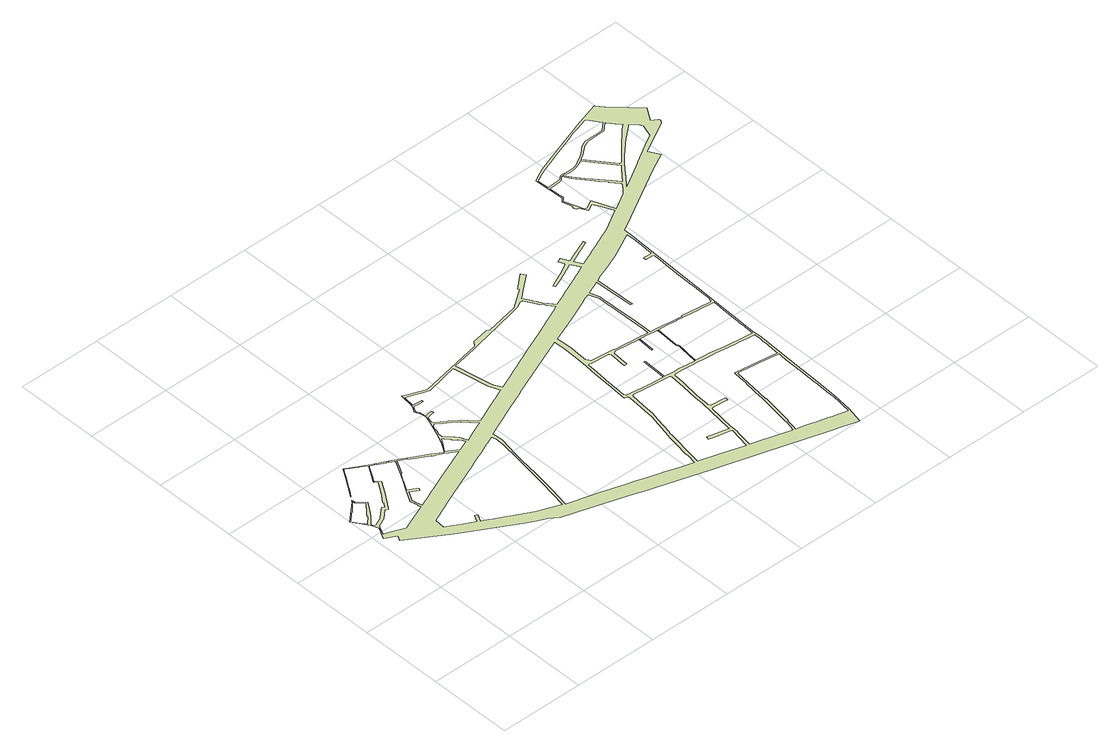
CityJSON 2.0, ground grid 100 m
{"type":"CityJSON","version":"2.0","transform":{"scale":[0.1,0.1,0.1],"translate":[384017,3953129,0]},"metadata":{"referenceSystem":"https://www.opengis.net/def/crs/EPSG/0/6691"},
"CityObjects":{
"landuse1":{"type":"LandUse","attributes":{"大字・町コード":"17","町・丁目コード ":"2","13+区市町村コード+大字・町コード+町・丁目コード":"13105017002","区市町村名称":"文京区","町丁目名称":"目白台二丁目","変化フラグ":"0","過年度修正フラグ":"0","class":"215","LandUseDetailAttribute.orgLandUse":"5100","LandUseDetailAttribute.nominalArea":31780.77,"LandUseDetailAttribute.areaInSquareMeter":31780.77,"LandUseDetailAttribute.areaInHa":3.18,"LandUseDetailAttribute.urbanPlanType":"21","LandUseDetailAttribute.prefecture":"13","LandUseDetailAttribute.city":"13105","LandUseDetailAttribute.surveyYear":2021},"geometry":[{"type":"MultiSurface","lod":"1","boundaries":[[[0,1,2,3,4,5,6,7,8,9,10,11,12,13,14,15,16,17,18,19,20,21,22,23,24,25,26,27,28,29,30,31,32,33,34,35,36,37,38,39,40,41,42,43,44,45,46,47,48,49,50,51,52,53,54,55,56,57,58,59,60,61,62,63,64,65,66,67,68,69,70,71,72,73,74,75,76,77,78,79,80,81,82,83,84,85,86,87,88,89,90,91,92,93,94,95,96,97,98,99,100,101,102,103,104,105,106,107,108,109,110,111,112,113,114,115,116,117,118,119,120,121,122,123,124,125,126,127,128,129,130,131,132,133,134,135,136,137,138,139,140,141,142,143,144,145,146,147,148,149,150,151,152,153,154,155,156,157,158,159,160,161,162,163,164,165,166,167,168,169,170,171,172,173,174,175,176,177,120,178,179,180,181,182,183,184,185,186,187,188,189,190,191,192,193,194,195,196,197,198,199,200,201,202,203,204,205,206,207,208,209,210,211,212,213,214,215,216,217,218,219,220,221,222,223,224,225,226,227,228,229,230,231,232,233,234,235,236,237,238,239,240,241,242,243,244,245,246,247,248,249,250,251,252,253,254,255,256,257,258,259,260,261,262,263,264,265,266,267,268,269,270,271,272,273,274,275,276,277,278],[279,280,281,282,283,284,285,286,287,288,289,290,291,292,293,294,295],[296,297,298,299,300,301,302,303,304,305,306,307,308,309],[310,311,312,313,314,315,316,317,318,319,320,321,322,323,324,325,326,327,328,329,330,331,332,333,334,335,336],[337,338,339,340,341,342,343,344,345,346,347,348,349,350,351,352,353,354,355,356,357],[358,359,360,361,362,363,364,365,366,367,368,369,370,371,372,373,374,375,376,377,378,379,380,381,382],[383,384,385,386,387,388,389,390,391,392,393,394,395,396,397,398,399,400,401,402,403,404,405,406,407],[408,409,410,411,412,413,414,415,416,417,418,419,420,421,422,423,424,425,426,427,428,429,430,431,432,433,434,435,436,437,438,439,440,441,442,443,444,445,446,447,448,449,450,451,452,453,454,455,456,457,458,459,460,461,462,463,464,465,466,467,468],[469,470,471,472,473,474,475,476,477,478,479,480,481,482,483,484,485,486,487,488,489,490,491,492,493,494,495,496,497,498,499,500,501,502,503,504,505,506,507,508,509,510],[511,512,513,514,515,516,517,518,519,520,521,522,523,524,525,526,527,528,529,530,531,532,533,534,535,536,537,538,539,540,541,542,543,544,545],[546,547,548,549,550,551,552,553,554,555,556,557,558,559,560,561,562,563,564,565,566,567,568,569,570,571,572,573,574,575,576,577,578,579,580,581,582,583,584,585,586],[587,588,589,590,591,592,593,594,595,596,597,598,599,600,601,602,603,604,605,606,607,608,609,610,611,612,613,614,615,616,617,618,619,620,621,622,623,624,625,626],[627,628,629,630,631,632,633,634,635,636,637,638,639,640,641,642,643,644,645,646,647,648,649,650,651,652],[653,654,655,656,657,658,659,660,661,662,663,664,665,666,667,668,669,670,671,672,673,674,675,676,677,678,679,680,681,682,683,684,685,686,687,688,689,690,691,692,693,694,695,696,697,698,699,700,701,702,703,704,705,706],[707,708,709,710,711,712,713,714,715,716,717,718,719,720,721,722,723,724,725,726,727,728,729,730,731,732,733,734,735,736,737,738,739,740,741,742,743,744,745,746,747,748,749,750,751,752,753,754,755,756],[757,758,759,760,761,762,763,764,765,766,767,768,769,770,771,772,773,774,775,776,777,778,779,780,781,782,783,784,785,786,787,788,789,790,791,792,793,794,795,796,797,798,799,800,801,802,803,804],[805,806,807,808,809,810,811,812,813,814,815,816,817,818,819,820,821,822,823,824,825,826,827,828,829,830,831,832,833,834,835,836,837,838,839,840,841,842,843],[844,845,846,847,848,849,850,851,852,853,854,855,856,857,858,859,860,861,862,863,864,865,866,867,868,869,870,871,872,873,874,875,876,877,878,879,880,881,882,883,884,885,886,887,888,889,890,891,892,893,894,895,896,897,898,899,900,901,902,903,904,905,906,907,908,909,910,911,912,913,914,915,916,917,918,919,920,921,922,923],[924,925,926,927,928,929,930,931,932,933,934,935,936,937,938,939,940,941,942,943,944,945,946,947,948,949,950,951,952,953,954,955,956,957,958,959,960,961,962],[963,964,965,966,967,968,969,970,971,972,973,974,975,976,977,978,979,980,981,982,983,984,985,986,987,988,989,990,991,992,993,994,995,996,997,998,999,1000,1001,1002,1003,1004,1005,1006,1007,1008,1009,1010,1011,1012,1013,1014,1015,1016,1017,1018,1019,1020,1021,1022,1023,1024,1025,1026,1027,1028,1029,1030,1031],[1032,1033,1034,1035,1036,1037,1038,1039,1040,1041,1042,1043,1044,1045,1046,1047,1048,1049,1050,1051,1052,1053,1054,1055,1056,1057,1058,1059,1060,1061,1062,1063,1064,1065,1066,1067,1068,1069,1070,1071,1072,1073,1074,1075]]]}]}
},
"vertices":[
[6327,4888,0],[6266,4944,0],[6230,4986,0],[6163,5042,0],[6119,5085,0],[6063,5151,0],[6000,5232,0],[5674,5129,0],[5565,5096,0],[5360,5023,0],[5117,4937,0],[4974,4884,0],[4876,4840,0],[4817,4802,0],[4833,4441,0],[4788,4394,0],[4816,4302,0],[4822,4279,0],[4810,4258,0],[4814,4244,0],[4821,4225,0],[4824,4224,0],[4826,4222,0],[4832,4219,0],[4845,4225,0],[4896,4128,0],[4980,4173,0],[4993,4148,0],[5022,4088,0],[5057,4017,0],[5091,3948,0],[4970,3877,0],[4957,3870,0],[4832,3796,0],[4711,3744,0],[4654,3719,0],[4646,3715,0],[4622,3705,0],[4619,3703,0],[4587,3690,0],[4487,3646,0],[4462,3635,0],[4429,3621,0],[4319,3573,0],[4266,3672,0],[4380,3722,0],[4382,3723,0],[4443,3749,0],[4444,3748,0],[4541,3790,0],[4551,3794,0],[4540,3821,0],[4530,3816,0],[4333,3733,0],[4252,3698,0],[4202,3788,0],[4154,3767,0],[4184,3711,0],[4179,3691,0],[4052,3624,0],[4041,3620,0],[3900,3553,0],[3872,3540,0],[3885,3514,0],[3935,3536,0],[4004,3566,0],[4066,3593,0],[4075,3598,0],[4134,3628,0],[4135,3628,0],[4187,3655,0],[4208,3666,0],[4269,3554,0],[4270,3551,0],[4186,3514,0],[4185,3514,0],[4124,3487,0],[4094,3474,0],[4052,3456,0],[3958,3415,0],[3908,3393,0],[3820,3354,0],[3815,3352,0],[3713,3308,0],[3706,3317,0],[3685,3345,0],[3657,3384,0],[3645,3390,0],[3635,3407,0],[3634,3407,0],[3633,3409,0],[3611,3444,0],[3589,3483,0],[3570,3517,0],[3567,3522,0],[3514,3613,0],[3553,3645,0],[3556,3648,0],[3602,3686,0],[3705,3773,0],[3788,3842,0],[3754,3888,0],[3620,3774,0],[3586,3743,0],[3597,3727,0],[3369,3559,0],[2967,3481,0],[2937,3499,0],[2857,3483,0],[2736,3458,0],[2735,3458,0],[2689,3401,0],[1910,3250,0],[1687,3339,0],[1662,3354,0],[1653,3311,0],[1639,3210,0],[1625,3157,0],[1585,3091,0],[1618,3015,0],[1624,2981,0],[1624,2988,0],[1623,3022,0],[1617,3052,0],[1606,3079,0],[1599,3084,0],[1625,3144,0],[1638,3154,0],[1706,3149,0],[1714,3148,0],[1758,3145,0],[1758,3151,0],[1760,3170,0],[1737,3172,0],[1641,3179,0],[1644,3186,0],[1661,3315,0],[1686,3305,0],[1701,3299,0],[1743,3286,0],[1769,3277,0],[1776,3274,0],[1813,3261,0],[1820,3259,0],[1922,3225,0],[2117,3266,0],[2195,3282,0],[2311,3306,0],[2341,3125,0],[2387,2874,0],[2388,2872,0],[2427,2774,0],[2436,2752,0],[2420,2745,0],[2328,2704,0],[2297,2691,0],[2278,2682,0],[2277,2682,0],[2159,2631,0],[2080,2596,0],[2023,2571,0],[1973,2550,0],[1954,2569,0],[1908,2616,0],[1907,2617,0],[1880,2644,0],[1837,2688,0],[1825,2698,0],[1742,2763,0],[1729,2773,0],[1680,2808,0],[1606,2862,0],[1622,2937,0],[1682,2954,0],[1723,2959,0],[1720,2983,0],[1683,2980,0],[1624,2965,0],[1623,2969,0],[1623,2965,0],[1621,2950,0],[1589,2859,0],[1511,2656,0],[1466,2562,0],[1420,2490,0],[1392,2448,0],[1281,2518,0],[1128,2607,0],[931,2718,0],[747,2805,0],[496,2951,0],[427,2844,0],[284,2620,0],[266,2593,0],[294,2632,0],[328,2682,0],[349,2718,0],[364,2740,0],[427,2841,0],[491,2943,0],[508,2934,0],[618,2866,0],[633,2856,0],[706,2809,0],[628,2680,0],[585,2610,0],[578,2599,0],[586,2594,0],[615,2574,0],[526,2434,0],[504,2403,0],[501,2398,0],[442,2316,0],[448,2308,0],[421,2267,0],[413,2256,0],[408,2248,0],[378,2268,0],[317,2213,0],[260,2162,0],[163,2113,0],[144,2120,0],[133,2144,0],[137,2164,0],[190,2220,0],[209,2240,0],[236,2280,0],[276,2338,0],[279,2342,0],[332,2417,0],[243,2496,0],[237,2550,0],[218,2523,0],[2,2325,0],[108,2167,0],[130,2125,0],[147,2083,0],[150,2066,0],[149,2045,0],[91,1939,0],[80,1915,0],[211,1843,0],[176,1785,0],[633,1491,0],[1242,1148,0],[1366,1079,0],[1470,1029,0],[1573,960,0],[1998,827,0],[2149,779,0],[2345,716,0],[2423,693,0],[2930,535,0],[3147,467,0],[3690,307,0],[4373,101,0],[4575,43,0],[4579,42,0],[4721,1,0],[4767,202,0],[4797,455,0],[4812,747,0],[4823,963,0],[4860,1613,0],[4859,1700,0],[4901,2562,0],[4950,3561,0],[4953,3671,0],[5018,3703,0],[5785,4145,0],[5987,4250,0],[5967,4289,0],[5921,4380,0],[6310,4598,0],[6330,4622,0],[6332,4633,0],[6327,4646,0],[6256,4693,0],[6357,4859,0],[1407,2455,0],[1472,2551,0],[1482,2567,0],[1510,2616,0],[1524,2599,0],[1526,2600,0],[1567,2550,0],[1570,2546,0],[1577,2537,0],[1613,2494,0],[1618,2497,0],[1619,2495,0],[1643,2460,0],[1658,2424,0],[1540,2376,0],[1476,2414,0],[1457,2426,0],[177,2265,0],[184,2260,0],[106,2184,0],[71,2233,0],[12,2314,0],[102,2400,0],[112,2411,0],[119,2404,0],[128,2413,0],[199,2490,0],[226,2525,0],[229,2488,0],[309,2422,0],[223,2320,0],[1589,2590,0],[1544,2640,0],[1536,2680,0],[1560,2735,0],[1566,2750,0],[1572,2763,0],[1564,2764,0],[1580,2811,0],[1588,2809,0],[1606,2828,0],[1680,2776,0],[1713,2754,0],[1748,2727,0],[1820,2670,0],[1870,2618,0],[1882,2606,0],[1929,2557,0],[1947,2539,0],[1871,2505,0],[1801,2475,0],[1695,2426,0],[1681,2452,0],[1676,2462,0],[1662,2500,0],[1658,2511,0],[1657,2512,0],[1594,2584,0],[5193,4506,0],[5110,4604,0],[5066,4679,0],[5076,4678,0],[5087,4676,0],[5100,4672,0],[5153,4663,0],[5229,4671,0],[5249,4677,0],[5270,4685,0],[5302,4699,0],[5339,4721,0],[5501,4510,0],[5587,4399,0],[5540,4346,0],[5506,4306,0],[5496,4294,0],[5485,4280,0],[5432,4216,0],[5365,4296,0],[5245,4442,0],[6039,4777,0],[6053,4790,0],[6116,4731,0],[6134,4715,0],[6149,4681,0],[6143,4662,0],[6103,4536,0],[6023,4496,0],[5733,4321,0],[5731,4319,0],[5686,4292,0],[5564,4221,0],[5416,4135,0],[5436,4156,0],[5551,4294,0],[5570,4319,0],[5648,4409,0],[5650,4411,0],[5708,4478,0],[5905,4664,0],[5917,4674,0],[5983,4728,0],[5989,4733,0],[5998,4741,0],[6011,4752,0],[5904,4972,0],[5938,4925,0],[5963,4896,0],[5964,4895,0],[5965,4894,0],[5966,4892,0],[6013,4837,0],[5957,4785,0],[5939,4767,0],[5905,4734,0],[5811,4641,0],[5682,4503,0],[5619,4431,0],[5596,4432,0],[5362,4735,0],[5371,4740,0],[5372,4740,0],[5419,4765,0],[5478,4816,0],[5494,4830,0],[5513,4847,0],[5577,4876,0],[5606,4881,0],[5633,4884,0],[5817,4890,0],[5783,5130,0],[5817,5100,0],[5867,5026,0],[5890,4992,0],[5839,4943,0],[5803,4910,0],[5744,4908,0],[5666,4909,0],[5602,4910,0],[5589,4909,0],[5568,4906,0],[5510,4879,0],[5497,4873,0],[5474,4853,0],[5458,4838,0],[5416,4802,0],[5402,4790,0],[5358,4763,0],[5319,4741,0],[5289,4723,0],[5287,4722,0],[5260,4709,0],[5241,4702,0],[5228,4699,0],[5224,4698,0],[5154,4690,0],[5106,4691,0],[5092,4695,0],[5079,4698,0],[5065,4699,0],[5051,4697,0],[5034,4691,0],[5020,4682,0],[5008,4667,0],[5001,4658,0],[4958,4655,0],[4956,4655,0],[4879,4650,0],[4835,4647,0],[4829,4777,0],[4831,4779,0],[4849,4792,0],[4852,4794,0],[4861,4800,0],[4889,4815,0],[4917,4828,0],[4917,4829,0],[4922,4831,0],[4950,4843,0],[4964,4849,0],[4989,4860,0],[5026,4872,0],[5061,4885,0],[5106,4901,0],[5225,4946,0],[5310,4975,0],[5465,5031,0],[5544,5060,0],[5573,5071,0],[5664,5096,0],[5703,5107,0],[5323,4305,0],[5319,4302,0],[5323,4296,0],[5402,4203,0],[5402,4183,0],[5391,4171,0],[5365,4138,0],[5361,4134,0],[5314,4078,0],[5311,4076,0],[5249,4040,0],[5117,3963,0],[5064,4092,0],[5011,4219,0],[4906,4163,0],[4892,4168,0],[4887,4172,0],[4880,4184,0],[4869,4215,0],[4859,4240,0],[4836,4302,0],[4804,4391,0],[4847,4436,0],[4844,4486,0],[4844,4494,0],[4843,4512,0],[4839,4621,0],[4959,4629,0],[4981,4631,0],[4999,4632,0],[5007,4635,0],[5015,4643,0],[5024,4655,0],[5034,4667,0],[5043,4673,0],[5046,4674,0],[5093,4593,0],[5149,4517,0],[5207,4446,0],[5211,4441,0],[5213,4439,0],[5263,4377,0],[948,2640,0],[964,2669,0],[967,2675,0],[1056,2625,0],[1054,2618,0],[1125,2578,0],[1203,2532,0],[1261,2499,0],[1259,2493,0],[1304,2467,0],[1312,2474,0],[1338,2459,0],[1380,2436,0],[1387,2432,0],[1423,2411,0],[1507,2362,0],[1339,2291,0],[1135,2206,0],[959,2133,0],[958,2132,0],[882,2100,0],[880,2100,0],[841,2083,0],[698,2024,0],[684,2093,0],[678,2126,0],[675,2140,0],[709,2202,0],[736,2250,0],[834,2197,0],[852,2228,0],[737,2290,0],[863,2505,0],[872,2501,0],[921,2590,0],[669,2012,0],[416,1906,0],[350,1879,0],[292,1903,0],[194,1940,0],[192,1941,0],[120,1968,0],[164,2058,0],[170,2056,0],[173,2063,0],[179,2076,0],[282,2127,0],[382,2217,0],[411,2197,0],[420,2210,0],[560,2413,0],[653,2560,0],[635,2573,0],[592,2602,0],[656,2707,0],[703,2786,0],[714,2804,0],[721,2799,0],[761,2778,0],[764,2784,0],[768,2782,0],[780,2776,0],[777,2769,0],[816,2749,0],[819,2747,0],[869,2720,0],[872,2726,0],[888,2718,0],[893,2715,0],[890,2709,0],[946,2679,0],[855,2510,0],[801,2418,0],[730,2295,0],[643,2146,0],[656,2081,0],[4606,2305,0],[4617,2304,0],[4652,2299,0],[4660,2298,0],[4719,2291,0],[4868,2273,0],[4863,2197,0],[4862,2178,0],[4858,2097,0],[4855,2051,0],[4852,1982,0],[4851,1976,0],[4848,1906,0],[4846,1874,0],[4844,1820,0],[4842,1802,0],[4837,1713,0],[4835,1684,0],[4664,1706,0],[4598,1714,0],[4502,1726,0],[4445,1732,0],[4445,1737,0],[4320,1754,0],[4298,1757,0],[4263,1760,0],[4164,1768,0],[4153,1769,0],[4151,1769,0],[4156,1810,0],[4166,1891,0],[4172,1938,0],[4183,2035,0],[4169,2074,0],[4190,2349,0],[4305,2339,0],[4305,2340,0],[4330,2338,0],[4413,2328,0],[4415,2328,0],[4036,3208,0],[4076,3090,0],[4076,3084,0],[4079,2931,0],[4079,2929,0],[4079,2928,0],[4083,2636,0],[4086,2450,0],[4079,2390,0],[3951,2404,0],[3859,2413,0],[3840,2416,0],[3675,2430,0],[3675,2437,0],[3394,2469,0],[3358,2514,0],[3369,2625,0],[3373,2679,0],[3376,2726,0],[3376,2750,0],[3373,2816,0],[3369,2927,0],[3667,3051,0],[3915,3156,0],[3955,3173,0],[3988,3187,0],[3298,2096,0],[3315,2301,0],[3326,2435,0],[3335,2439,0],[3390,2433,0],[3523,2419,0],[3577,2414,0],[3595,2393,0],[3586,2300,0],[3577,2188,0],[3616,2185,0],[3634,2388,0],[3656,2406,0],[3690,2403,0],[3932,2378,0],[3948,2377,0],[3930,2171,0],[3948,2170,0],[3967,2375,0],[4047,2368,0],[4156,2352,0],[4171,2351,0],[4175,2351,0],[4171,2290,0],[4154,2072,0],[4168,2035,0],[4168,2033,0],[4167,2028,0],[4146,1852,0],[4141,1811,0],[4136,1770,0],[4045,1777,0],[4038,1778,0],[3954,1788,0],[3944,1789,0],[3870,1794,0],[3765,1802,0],[3766,1815,0],[3779,2098,0],[3759,2099,0],[3753,1961,0],[3746,1815,0],[3745,1803,0],[3641,1812,0],[3580,1817,0],[3560,1819,0],[3553,1819,0],[3544,1820,0],[3492,1825,0],[3480,1826,0],[3350,1846,0],[3299,1853,0],[3280,1876,0],[3288,1980,0],[2645,2842,0],[2623,2833,0],[2574,2812,0],[2482,2772,0],[2479,2771,0],[2470,2791,0],[2469,2793,0],[2439,2855,0],[2428,2884,0],[2430,2885,0],[2405,3019,0],[2389,3104,0],[2353,3316,0],[2657,3378,0],[2789,3407,0],[2876,3426,0],[2934,3438,0],[3038,3461,0],[3126,3480,0],[3267,3511,0],[3310,3520,0],[3399,3541,0],[3475,3580,0],[3493,3580,0],[3546,3490,0],[3582,3432,0],[3589,3419,0],[3598,3405,0],[3605,3409,0],[3612,3398,0],[3630,3369,0],[3654,3330,0],[3675,3304,0],[3682,3294,0],[3665,3288,0],[3619,3267,0],[3526,3226,0],[3461,3196,0],[3298,3126,0],[3177,3074,0],[3106,3043,0],[3026,3008,0],[2927,2965,0],[2910,2958,0],[2903,2955,0],[2853,2933,0],[2816,2917,0],[2755,2890,0],[2743,2885,0],[2686,2860,0],[4594,1307,0],[4816,1274,0],[4811,1224,0],[4809,1189,0],[4806,1149,0],[4806,1144,0],[4801,1042,0],[4801,1026,0],[4800,1014,0],[4800,995,0],[4795,988,0],[4795,968,0],[4799,964,0],[4798,955,0],[4794,876,0],[4794,869,0],[4791,803,0],[4790,775,0],[4788,748,0],[4788,688,0],[4787,666,0],[4780,554,0],[4779,542,0],[4774,437,0],[4767,355,0],[4766,344,0],[4760,300,0],[4744,192,0],[4703,198,0],[4581,232,0],[4574,234,0],[4529,247,0],[4383,287,0],[4372,290,0],[4277,318,0],[4177,347,0],[4185,392,0],[4203,481,0],[4212,480,0],[4214,490,0],[4256,754,0],[4277,879,0],[4271,879,0],[4307,1172,0],[4324,1337,0],[4337,1345,0],[4433,1330,0],[4547,1314,0],[3667,761,0],[3702,753,0],[3650,498,0],[3481,548,0],[3382,578,0],[3140,650,0],[3163,767,0],[3166,804,0],[3169,822,0],[3209,1046,0],[3222,1118,0],[3224,1127,0],[3224,1129,0],[3233,1167,0],[3257,1272,0],[3260,1287,0],[3261,1290,0],[3295,1441,0],[3298,1470,0],[3309,1568,0],[3315,1628,0],[3334,1796,0],[3353,1810,0],[3491,1791,0],[3498,1791,0],[3502,1790,0],[3800,1761,0],[3811,1747,0],[3790,1559,0],[3766,1358,0],[3763,1329,0],[3762,1320,0],[3758,1261,0],[3738,1099,0],[3701,816,0],[3699,795,0],[3445,855,0],[3436,816,0],[3502,800,0],[4530,1686,0],[4537,1685,0],[4598,1678,0],[4669,1669,0],[4717,1662,0],[4725,1661,0],[4835,1647,0],[4836,1582,0],[4830,1533,0],[4829,1523,0],[4829,1522,0],[4826,1467,0],[4822,1409,0],[4822,1406,0],[4822,1405,0],[4817,1332,0],[4816,1301,0],[4608,1330,0],[4594,1332,0],[4404,1358,0],[4300,1372,0],[4291,1271,0],[4284,1198,0],[4282,1176,0],[4275,1177,0],[4260,1059,0],[4243,930,0],[4250,929,0],[4236,843,0],[4236,840,0],[4222,754,0],[4222,753,0],[4208,664,0],[4185,523,0],[4179,486,0],[4161,397,0],[4148,364,0],[4144,355,0],[3918,420,0],[3787,458,0],[3690,486,0],[3722,691,0],[3729,689,0],[3736,760,0],[3737,775,0],[3734,775,0],[3737,816,0],[3741,857,0],[3747,888,0],[3752,921,0],[3762,988,0],[3779,1121,0],[3800,1134,0],[3968,1118,0],[3985,1116,0],[3989,1156,0],[3970,1158,0],[3963,1159,0],[3807,1174,0],[3789,1198,0],[3799,1275,0],[3794,1278,0],[3807,1381,0],[3807,1383,0],[3815,1452,0],[3821,1505,0],[3825,1513,0],[3826,1518,0],[3839,1630,0],[3840,1641,0],[3843,1668,0],[3851,1740,0],[3869,1754,0],[3967,1745,0],[4041,1738,0],[4046,1740,0],[4164,1731,0],[4217,1726,0],[4354,1709,0],[4360,1709,0],[1889,2296,0],[1904,2251,0],[1897,2143,0],[1857,1892,0],[1849,1838,0],[1811,1587,0],[1786,1440,0],[1757,1270,0],[1719,1087,0],[1660,1111,0],[1457,1191,0],[1225,1314,0],[1220,1317,0],[1169,1343,0],[1073,1394,0],[1033,1415,0],[962,1454,0],[1007,1539,0],[1006,1542,0],[971,1558,0],[927,1474,0],[808,1541,0],[690,1608,0],[634,1639,0],[645,1763,0],[840,1846,0],[850,1850,0],[853,1851,0],[943,1890,0],[1032,1928,0],[1199,2000,0],[1464,2112,0],[1478,2118,0],[1511,2133,0],[1609,2175,0],[1673,2202,0],[1783,2251,0],[1784,2251,0],[1796,2256,0],[4927,3601,0],[4925,3555,0],[4928,3493,0],[4928,3476,0],[4923,3385,0],[4917,3275,0],[4918,3249,0],[4916,3247,0],[4912,3244,0],[4903,3236,0],[4807,3238,0],[4807,3207,0],[4807,3198,0],[4898,3196,0],[4912,3182,0],[4907,3101,0],[4906,3078,0],[4905,3064,0],[4901,3011,0],[4897,2935,0],[4894,2903,0],[4892,2889,0],[4885,2693,0],[4882,2619,0],[4883,2616,0],[4882,2580,0],[4871,2342,0],[4866,2344,0],[4864,2321,0],[4849,2307,0],[4606,2336,0],[4503,2348,0],[4496,2349,0],[4495,2339,0],[4362,2355,0],[4342,2361,0],[4252,2371,0],[4239,2372,0],[4172,2380,0],[4128,2385,0],[4109,2387,0],[4116,2449,0],[4113,2649,0],[4111,2769,0],[4105,3062,0],[4106,3092,0],[4105,3095,0],[4064,3213,0],[4125,3240,0],[4167,3258,0],[4182,3265,0],[4221,3282,0],[4232,3010,0],[4239,2807,0],[4269,2808,0],[4264,2940,0],[4264,2951,0],[4260,3048,0],[4256,3160,0],[4251,3295,0],[4317,3324,0],[4356,3339,0],[4471,3383,0],[4514,3400,0],[4589,3429,0],[4595,3432,0],[4609,3440,0],[4619,3445,0],[4670,3471,0],[3102,662,0],[2942,706,0],[2878,729,0],[2870,732,0],[2784,758,0],[2740,772,0],[2561,830,0],[2483,853,0],[2395,879,0],[2157,952,0],[2090,973,0],[2019,993,0],[1800,1056,0],[1752,1070,0],[1800,1329,0],[1829,1498,0],[1846,1602,0],[1878,1837,0],[1895,1961,0],[1944,2201,0],[1933,2321,0],[2039,2367,0],[2105,2395,0],[2321,2489,0],[2516,2574,0],[2560,2593,0],[3309,2911,0],[3317,2786,0],[3303,2568,0],[3296,2442,0],[3295,2437,0],[3283,2298,0],[3263,2040,0],[3246,1830,0],[3283,1821,0],[3293,1800,0],[3254,1443,0],[3211,1256,0],[3182,1124,0],[3179,1110,0],[3173,1076,0],[3154,969,0],[3128,823,0],[3123,767,0]
]}
